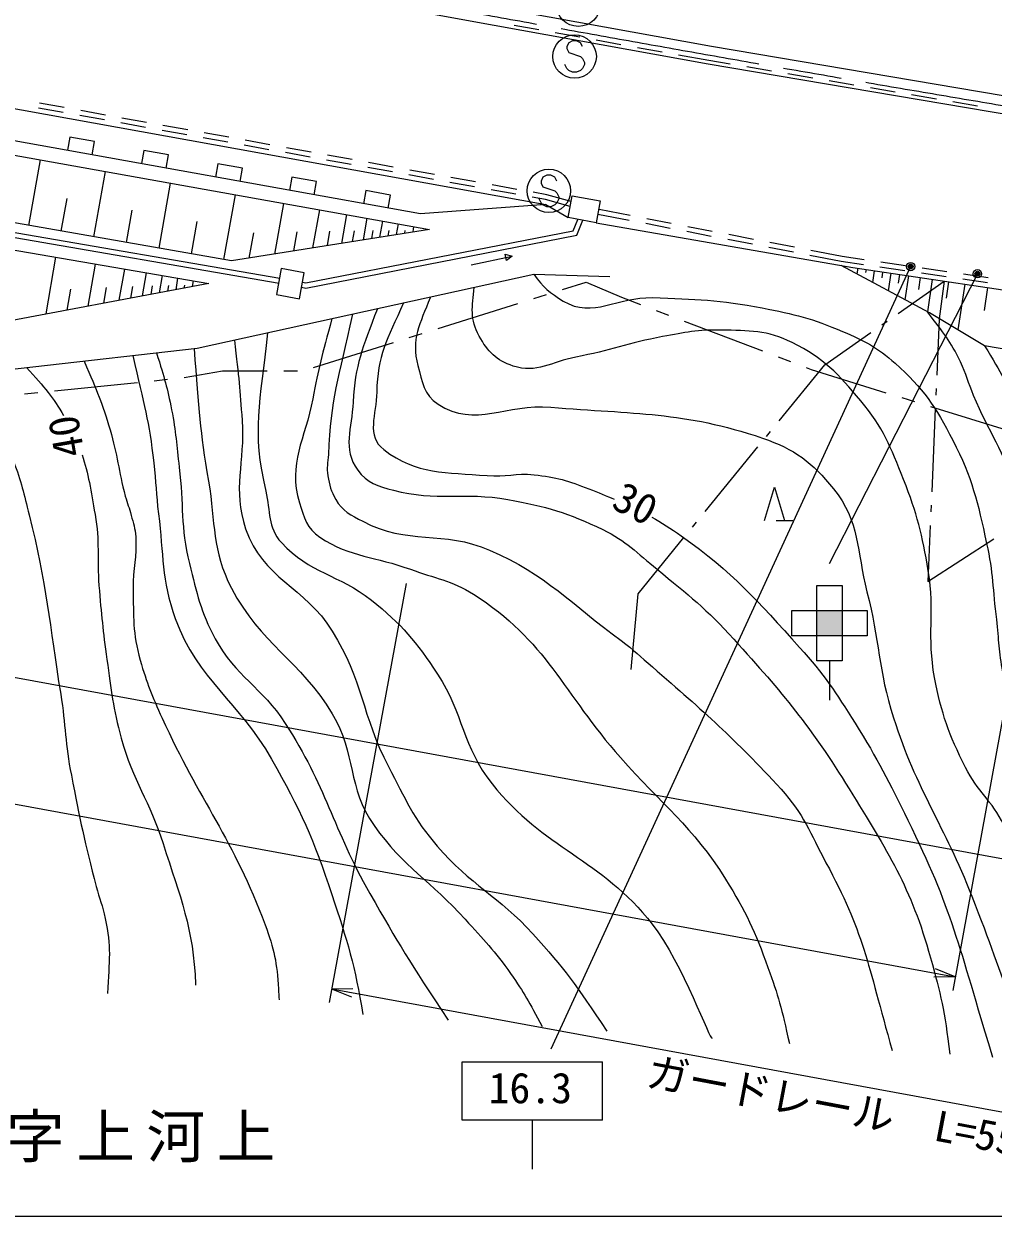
# Model space of a CAD drawing. Units: millimetres, scale not verified. Extents: x 40000 to 680000, y 20000 to 380000.
# Drawn here: x 487184 to 545162, y 205000 to 276340 of the extents above; entities that cross this region are included whole.
import ezdxf
from ezdxf.enums import TextEntityAlignment as Align

# ---------------------------------------------------------------- set-up
doc = ezdxf.new("R2010")
doc.units = ezdxf.units.MM
doc.header["$LTSCALE"] = 1000
doc.header["$PDMODE"] = 32
doc.header["$PDSIZE"] = 500
doc.linetypes.add('CHAIN', pattern=[18.5, 12, -1.5, 3.5, -1.5])
for name, color, linetype, lineweight in [('M-BGD', 7, 'Continuous', 25), ('M-BMK', 2, 'CHAIN', 13), ('M-BMK-ROW', 30, 'Continuous', 25), ('M-STR-HTXT', 7, 'Continuous', 13), ('M-STR-STRC', 7, 'Continuous', 25), ('M-TTL-BAND', 7, 'Continuous', 25)]:
    doc.layers.add(name, color=color, linetype=linetype, lineweight=lineweight)
doc.layers.add('M-BMK-HTXT', color=7, linetype='Continuous')
doc.styles.add('ＭＳ ゴシック', font='')
doc.styles.get('ＭＳ ゴシック').set_extended_font_data('MS Gothic')

msp = doc.modelspace()

# ---------------------------------------------------------------- hatches: boundary and pattern name
at = {"layer": 'M-STR-STRC'}
msp.add_hatch(color=256, dxfattribs=at).paths.add_polyline_path([(534625, 241232), (536125, 241232), (536125, 239732), (534625, 239732)])

# ---------------------------------------------------------------- linework, layer by layer
at = {"layer": 'M-BGD'}
for p, q in [((437074, 280223), (518405, 265527)), ((510910, 264963), (443571, 277112)), ((443800, 276109), (511448, 264044)), ((516504, 276264), (517980, 275998)), ((518964, 275821), (520440, 275554)), ((521425, 275377), (522901, 275110)), ((523885, 274933), (525361, 274667)), ((526345, 274489), (528166, 274161)), ((528166, 274161), (529440, 273945)), ((530426, 273778), (531905, 273528)), ((532891, 273362), (534370, 273111)), ((535356, 272945), (536835, 272695)), ((537821, 272528), (539300, 272278)), ((540286, 272111), (541765, 271861)), ((489545, 271034), (488069, 271301)), ((489603, 271329), (488127, 271595)), ((492063, 270884), (490587, 271151)), ((542751, 271694), (544230, 271444)), ((492005, 270590), (490529, 270856)), ((494465, 270145), (492989, 270412)), ((494523, 270439), (493047, 270706)), ((450473, 269773), (502448, 260832)), ((450524, 270069), (502501, 261127)), ((496925, 269700), (495449, 269967)), ((496984, 269995), (495507, 270261)), ((499444, 269550), (497968, 269817)), ((449562, 269171), (498252, 260802)), ((489930, 269561), (489788, 268774)), ((491406, 269295), (489930, 269561)), ((491264, 268508), (491406, 269295)), ((499385, 269256), (497909, 269523)), ((501846, 268811), (500370, 269078)), ((501904, 269105), (500428, 269372)), ((494359, 268762), (494217, 267975)), ((495835, 268496), (494359, 268762)), ((495693, 267709), (495835, 268496)), ((504306, 268366), (502830, 268633)), ((504364, 268661), (502888, 268928)), ((506824, 268216), (505348, 268483)), ((487474, 264281), (488172, 268195)), ((498787, 267963), (498645, 267176)), ((500263, 267697), (498787, 267963)), ((500121, 266910), (500263, 267697)), ((506766, 267922), (505290, 268189)), ((509226, 267477), (507750, 267744)), ((509284, 267771), (507808, 268038)), ((511744, 267327), (510268, 267594)), ((491378, 263597), (492074, 267499)), ((503216, 267164), (503074, 266377)), ((504692, 266898), (503216, 267164)), ((504550, 266111), (504692, 266898)), ((511686, 267032), (510210, 267299)), ((514146, 266588), (512670, 266855)), ((514205, 266882), (512728, 267149)), ((495270, 262915), (495964, 266805)), ((499151, 262235), (499843, 266114)), ((507644, 266365), (507502, 265578)), ((509120, 266099), (507644, 266365)), ((508978, 265312), (509120, 266099)), ((516606, 266143), (515130, 266410)), ((516665, 266438), (515189, 266704)), ((518457, 266114), (517649, 266260)), ((519920, 265701), (518457, 266114)), ((489426, 263939), (489774, 265890)), ((502190, 262568), (502730, 265599)), ((518405, 265527), (510910, 264963)), ((518390, 265821), (517591, 265965)), ((519866, 265404), (518390, 265821)), ((518405, 265527), (519746, 264748)), ((493324, 263256), (493671, 265201)), ((504478, 262933), (504885, 265214)), ((506201, 263207), (506507, 264925)), ((507498, 263414), (507729, 264707)), ((523396, 264575), (521518, 264938)), ((521587, 265230), (521572, 265235)), ((523456, 264869), (521587, 265230)), ((525911, 264394), (524438, 264679)), ((497211, 262575), (497557, 264514)), ((507992, 263493), (508078, 263978)), ((508486, 263571), (508659, 264541)), ((508979, 263650), (509037, 263973)), ((509473, 263729), (509588, 264375)), ((509967, 263808), (509996, 263969)), ((510461, 263886), (510518, 264210)), ((525851, 264100), (524378, 264385)), ((528365, 263919), (526892, 264204)), ((500670, 262326), (500940, 263841)), ((503334, 262750), (503537, 263891)), ((505340, 263070), (505493, 263929)), ((506850, 263311), (506965, 263957)), ((528305, 263625), (526833, 263910)), ((530760, 263151), (529287, 263436)), ((530820, 263445), (529347, 263730)), ((533274, 262970), (531801, 263255)), ((515977, 262552), (516384, 262449)), ((516057, 262186), (515977, 262552)), ((533214, 262676), (531742, 262961)), ((536125, 262418), (534256, 262780)), ((488519, 258980), (489103, 262374)), ((491031, 259450), (491464, 261969)), ((513941, 261917), (516384, 262449)), ((516384, 262449), (516057, 262186)), ((536075, 262123), (534196, 262486)), ((537404, 261929), (536075, 262123)), ((537448, 262225), (536125, 262418)), ((539922, 261864), (538438, 262081)), ((492895, 259799), (493216, 261667)), ((494277, 260058), (494516, 261444)), ((495303, 260250), (495480, 261278)), ((496286, 260434), (496404, 261120)), ((537063, 261714), (537013, 261375)), ((537558, 261640), (537533, 261471)), ((538052, 261566), (537949, 260872)), ((539878, 261568), (538393, 261784)), ((538547, 261492), (538495, 261145)), ((539041, 261418), (538885, 260368)), ((539567, 261340), (539488, 260815)), ((540092, 261262), (539879, 259833)), ((540806, 261155), (540699, 260441)), ((542351, 261207), (540867, 261423)), ((542396, 261503), (540912, 261720)), ((544870, 261142), (543385, 261359)), ((489775, 259215), (489992, 260474)), ((491963, 259625), (492124, 260559)), ((493586, 259928), (493705, 260622)), ((494790, 260154), (494879, 260668)), ((495795, 260342), (495853, 260685)), ((496777, 260526), (496807, 260697)), ((497269, 260618), (497328, 260961)), ((539481, 259017), (542226, 260943)), ((541520, 261048), (541230, 259106)), ((542226, 260943), (541937, 258692)), ((542491, 260903), (542346, 259932)), ((543462, 260758), (543054, 258026)), ((544825, 260846), (543341, 261062)), ((544828, 260555), (544624, 259188)), ((538498, 258328), (538826, 258558)), ((541937, 258692), (541790, 255326)), ((535098, 255943), (537843, 257869)), ((532356, 252579), (535098, 255943)), ((541756, 254527), (541738, 254127)), ((541703, 253328), (541486, 248332)), ((531597, 251648), (531850, 251958)), ((527933, 247153), (531092, 251028)), ((531489, 246614), (532089, 248614)), ((532089, 248614), (532689, 246614)), ((541451, 247533), (541434, 247134)), ((527175, 246223), (527427, 246533)), ((532189, 246614), (533189, 246614)), ((541399, 246334), (541252, 242968)), ((523927, 242238), (526669, 245602)), ((541252, 242968), (545204, 245534)), ((523504, 237708), (523927, 242238))]:
    msp.add_line(p, q, dxfattribs=at)
for points in [[(390220, 298171), (408689, 295650), (424981, 293084), (438828, 290769), (464037, 286491), (472189, 285088), (490950, 281807), (513853, 277618), (528315, 275009), (556488, 270244), (570706, 267999), (570706, 267999)], [(570538, 266912), (556310, 269159), (528125, 273926), (513656, 276536), (490757, 280724), (472001, 284004), (463852, 285407), (438645, 289685), (424805, 291999), (408529, 294561), (390083, 297080)], [(511448, 264044), (499603, 262156), (449284, 270972), (443800, 276109)], [(498252, 260802), (484445, 258217), (478485, 257567), (471470, 258293), (463239, 260224), (449562, 269171)], [(503799, 260582), (504058, 260533), (520264, 263695), (520626, 264586)], [(503854, 260876), (504057, 260839), (520047, 263959), (520325, 264641)], [(521426, 264439), (536764, 261758), (549630, 259838)], [(550385, 259711), (549718, 257419), (548033, 256497), (544652, 257073), (541353, 259040), (536077, 261879)], [(463239, 260224), (464148, 255782), (477874, 254703), (497555, 256931), (517694, 261354), (522228, 261224)]]:
    msp.add_lwpolyline(points, dxfattribs=at)
for points in [[(519985, 266053), (521666, 265745), (521426, 264439), (519746, 264748)], [(502291, 260136), (503667, 259878), (503960, 261441), (502584, 261698)]]:
    msp.add_lwpolyline(points, close=True, dxfattribs=at)
for points, knots in [([(517694, 261354), (518227, 260583), (518657, 260235), (519451, 259755), (521233, 258677), (522698, 260031), (524779, 259958), (527355, 259868), (528818, 259833), (531348, 259341), (533271, 258968), (534363, 258711), (536161, 257932), (537478, 257362), (538232, 256984), (539306, 256032), (540984, 254542), (541720, 253427), (542749, 251431), (543912, 249175), (544232, 247735), (544774, 245255), (545157, 243502), (545134, 242478), (545354, 240697), (545505, 239473), (545470, 238767), (545731, 237561), (546045, 236109), (546275, 235303), (546772, 233903), (547159, 232811), (547424, 232217), (547885, 231155), (548593, 229526), (549268, 228722), (549783, 227022), (550279, 225384), (550231, 224389), (550562, 222709), (550699, 222017), (550790, 221632), (550930, 220940), (551292, 219155), (551148, 217996), (551723, 216385)], [0, 0, 0, 0, 1, 1, 1, 2, 2, 2, 3, 3, 3, 4, 4, 4, 5, 5, 5, 6, 6, 6, 7, 7, 7, 8, 8, 8, 9, 9, 9, 10, 10, 10, 11, 11, 11, 12, 12, 12, 13, 13, 13, 14, 14, 14, 15, 15, 15, 15]), ([(549251, 216842), (548819, 219340), (548531, 220786), (547645, 223496), (547008, 225448), (546730, 226587), (545806, 228421), (545081, 229860), (544231, 230408), (543508, 231849), (542510, 233834), (542074, 235045), (541660, 237228), (541194, 239682), (541688, 241148), (541280, 243612), (540920, 245791), (540616, 247017), (539804, 249071), (539034, 251020), (538589, 252178), (537243, 253784), (535894, 255393), (535033, 256343), (533147, 257269), (531629, 258015), (530572, 257978), (528881, 258017), (527510, 258049), (526741, 257872), (525391, 257624), (523342, 257247), (522247, 256789), (520200, 256400), (518747, 256125), (517853, 255396), (516451, 255865), (515447, 256201), (514925, 256729), (514417, 257658), (513870, 258662), (513984, 259414), (514122, 260570)], [0, 0, 0, 0, 1, 1, 1, 2, 2, 2, 3, 3, 3, 4, 4, 4, 5, 5, 5, 6, 6, 6, 7, 7, 7, 8, 8, 8, 9, 9, 9, 10, 10, 10, 11, 11, 11, 12, 12, 12, 13, 13, 13, 14, 14, 14, 14]), ([(511490, 259950), (510871, 258397), (510338, 257455), (510750, 255900), (511011, 254911), (511105, 254138), (511962, 253580), (514166, 252142), (516075, 253632), (518697, 253406), (523680, 252977), (526631, 253161), (531367, 251554), (533297, 250898), (534330, 250103), (535612, 248519), (537203, 246554), (536988, 244813), (537616, 242363), (538363, 239447), (538287, 237688), (539202, 234819), (540585, 230481), (542232, 228386), (543886, 224143), (544984, 221329), (545509, 219882), (546337, 217380)], [0, 0, 0, 0, 1, 1, 1, 2, 2, 2, 3, 3, 3, 4, 4, 4, 5, 5, 5, 6, 6, 6, 7, 7, 7, 8, 8, 8, 9, 9, 9, 9]), ([(506844, 258971), (505990, 255088), (505541, 253896), (505398, 250569), (505377, 250073), (505275, 249787), (505366, 249298), (505471, 248727), (505550, 248392), (505838, 247887), (506242, 247180), (506739, 246957), (507457, 246574), (510138, 245143), (512259, 246069), (515043, 244852), (518463, 243357), (519911, 241650), (522916, 239436), (523683, 238870), (524064, 238488), (524783, 237861), (527909, 235135), (529679, 233603), (532479, 230542), (533836, 229058), (534204, 227916), (535163, 226149), (537381, 222061), (537655, 220165), (539115, 214917)], [0, 0, 0, 0, 1, 1, 1, 2, 2, 2, 3, 3, 3, 4, 4, 4, 5, 5, 5, 6, 6, 6, 7, 7, 7, 8, 8, 8, 9, 9, 9, 10, 10, 10, 10]), ([(508330, 259297), (507438, 256898), (506993, 255962), (506878, 253710), (506797, 252117), (506222, 250929), (507155, 249634), (507713, 248859), (508362, 248677), (509286, 248434), (511883, 247753), (513497, 248361), (516139, 247876), (518426, 247456), (519727, 247103), (521815, 246077), (523224, 245384), (523847, 244701), (525060, 243704), (526938, 242163), (528032, 241321), (529658, 239516), (532611, 236238), (534236, 234322), (536549, 230564), (538844, 226834), (540251, 224684), (541415, 220462), (542027, 218243), (542257, 217329), (542568, 214683)], [0, 0, 0, 0, 1, 1, 1, 2, 2, 2, 3, 3, 3, 4, 4, 4, 5, 5, 5, 6, 6, 6, 7, 7, 7, 8, 8, 8, 9, 9, 9, 10, 10, 10, 10]), ([(509895, 259641), (508910, 257442), (508326, 256484), (508293, 254310), (508272, 252955), (507634, 251686), (508713, 250865), (510697, 249355), (512419, 249516), (514904, 249307), (515993, 249215), (516616, 249484), (517703, 249362), (519020, 249215), (519758, 249009), (520988, 248514), (521540, 248292), (522036, 248094), (522498, 247900)], [0, 0, 0, 0, 1, 1, 1, 2, 2, 2, 3, 3, 3, 4, 4, 4, 5, 5, 5, 6, 6, 6, 6]), ([(564223, 225967), (563760, 225017), (563248, 224566), (562354, 223992), (561516, 223454), (560941, 223338), (559999, 223015), (559550, 222860), (559275, 222612), (558817, 222736), (557150, 223185), (557297, 224960), (556367, 226414), (555442, 227860), (555097, 228782), (554091, 230172), (553403, 231122), (552935, 231590), (552174, 232482), (551069, 233777), (550053, 234233), (549302, 235761), (548336, 237728), (548245, 239019), (547757, 241155), (547115, 243967), (547277, 245654), (546490, 248428), (545830, 250758), (544927, 251868), (543993, 254102), (543666, 254883), (543563, 255353), (543201, 256119), (542604, 257383), (542221, 257802), (541230, 259106)], [0, 0, 0, 0, 1, 1, 1, 2, 2, 2, 3, 3, 3, 4, 4, 4, 5, 5, 5, 6, 6, 6, 7, 7, 7, 8, 8, 8, 9, 9, 9, 10, 10, 10, 11, 11, 11, 12, 12, 12, 12]), ([(505608, 258703), (504993, 256456), (504832, 255793), (504467, 253900), (504004, 251498), (502961, 250029), (503671, 247689), (503943, 246792), (504105, 246135), (504889, 245623), (506770, 244396), (508199, 244474), (510308, 243703), (511798, 243158), (512743, 243053), (514085, 242207), (518423, 239471), (519467, 236286), (522863, 232443), (525353, 229624), (527166, 228348), (529161, 225159), (530374, 223219), (530920, 222031), (531695, 219879), (532321, 218145), (532500, 217466), (532976, 215335)], [0, 0, 0, 0, 1, 1, 1, 2, 2, 2, 3, 3, 3, 4, 4, 4, 5, 5, 5, 6, 6, 6, 7, 7, 7, 8, 8, 8, 9, 9, 9, 9]), ([(544652, 257073), (545662, 255399), (546057, 254795), (546573, 253179), (547023, 251771), (546954, 250903), (547292, 249463), (547749, 247520), (547916, 246397), (548612, 244527), (549145, 243095), (549361, 242218), (550251, 240977), (551189, 239669), (551932, 239091), (553194, 238091), (554600, 236977), (555193, 235442), (556986, 235500), (557672, 235522), (558156, 235742), (558549, 236305), (559206, 237243), (559012, 238036), (559171, 239171), (559409, 240873), (559133, 241860), (559326, 243567), (559532, 245392), (559719, 246415), (560200, 248188), (560549, 249475), (561027, 250106), (561377, 251392), (561765, 252814), (561888, 253636), (562133, 255090), (562347, 256357), (562404, 256786), (562592, 258348)], [0, 0, 0, 0, 1, 1, 1, 2, 2, 2, 3, 3, 3, 4, 4, 4, 5, 5, 5, 6, 6, 6, 7, 7, 7, 8, 8, 8, 9, 9, 9, 10, 10, 10, 11, 11, 11, 12, 12, 12, 13, 13, 13, 13]), ([(501767, 257856), (501307, 253661), (500797, 251979), (501654, 248377), (501945, 247155), (501746, 246229), (502592, 245300), (504273, 243456), (506020, 243410), (507972, 241855), (509785, 240410), (510659, 239371), (511927, 237430), (513494, 235031), (513412, 233105), (515192, 230860), (518280, 226964), (521718, 226401), (524768, 222474), (526614, 220096), (528250, 215430), (528351, 215649)], [0, 0, 0, 0, 1, 1, 1, 2, 2, 2, 3, 3, 3, 4, 4, 4, 5, 5, 5, 6, 6, 6, 7, 7, 7, 7]), ([(497365, 256909), (497649, 253152), (497707, 252050), (498227, 248978), (498655, 246458), (498419, 244848), (499597, 242580), (501335, 239234), (503697, 238283), (505634, 235048), (507065, 232659), (506523, 230643), (508133, 228371), (509900, 225879), (511540, 225033), (513584, 222762), (514691, 221533), (515353, 220870), (516298, 219513), (517124, 218328), (517389, 217857), (518196, 216340)], [0, 0, 0, 0, 1, 1, 1, 2, 2, 2, 3, 3, 3, 4, 4, 4, 5, 5, 5, 6, 6, 6, 7, 7, 7, 7]), ([(499784, 257420), (500046, 255124), (500104, 254492), (500237, 252610), (500416, 250079), (499634, 248520), (500451, 246119), (501460, 243156), (503980, 242664), (505635, 240008), (507446, 237103), (507403, 234945), (508987, 231910), (510000, 229968), (510489, 228790), (511916, 227129), (513889, 224833), (515601, 224140), (517631, 221895), (519546, 219777), (520170, 218875), (522056, 216078)], [0, 0, 0, 0, 1, 1, 1, 2, 2, 2, 3, 3, 3, 4, 4, 4, 5, 5, 5, 6, 6, 6, 7, 7, 7, 7]), ([(490791, 256160), (491596, 254269), (491849, 253694), (492338, 252050), (492791, 250526), (492842, 249620), (493253, 248084), (493375, 247629), (493487, 247387), (493605, 246931), (493733, 246438), (493842, 246163), (493874, 245655), (493952, 244441), (493706, 243761), (493722, 242544), (493745, 240867), (493687, 239884), (494145, 238269), (494539, 236876), (494855, 236120), (495454, 234802), (497690, 229889), (499739, 227494), (501621, 222435), (502155, 221001), (502329, 220126), (502413, 218599), (502426, 218365), (502439, 218149), (502449, 217945)], [0, 0, 0, 0, 1, 1, 1, 2, 2, 2, 3, 3, 3, 4, 4, 4, 5, 5, 5, 6, 6, 6, 7, 7, 7, 8, 8, 8, 9, 9, 9, 10, 10, 10, 10]), ([(493706, 256495), (494395, 253482), (494657, 252612), (494958, 250075), (495098, 248890), (495086, 248216), (495237, 247031), (495552, 244570), (495393, 243090), (496244, 240759), (497608, 237017), (500038, 235808), (502004, 232344), (503714, 229331), (504524, 227530), (505610, 224239), (506517, 221493), (507012, 219927), (507460, 217070)], [0, 0, 0, 0, 1, 1, 1, 2, 2, 2, 3, 3, 3, 4, 4, 4, 5, 5, 5, 6, 6, 6, 6]), ([(495121, 256655), (495607, 255071), (495756, 254593), (496021, 253239), (496281, 251916), (496316, 251156), (496478, 249817), (496750, 247566), (496542, 246244), (497091, 244043), (497540, 242244), (497747, 241184), (498629, 239553), (499850, 237292), (501428, 236643), (502822, 234485), (505231, 230757), (505688, 228169), (507878, 224309), (509597, 221280), (510238, 220250), (512561, 216723)], [0, 0, 0, 0, 1, 1, 1, 2, 2, 2, 3, 3, 3, 4, 4, 4, 5, 5, 5, 6, 6, 6, 7, 7, 7, 7]), ([(483170, 255302), (484896, 253164), (485692, 252405), (486567, 250164), (487041, 248950), (487181, 248224), (487501, 246961), (488548, 242836), (488710, 240431), (489387, 236230), (489691, 234344), (489656, 233255), (490025, 231381), (490539, 228770), (490829, 227304), (491507, 224730), (491705, 223979), (491886, 223577), (492053, 222819), (492431, 221100), (492287, 220352), (492186, 218316)], [0, 0, 0, 0, 1, 1, 1, 2, 2, 2, 3, 3, 3, 4, 4, 4, 5, 5, 5, 6, 6, 6, 7, 7, 7, 7]), ([(490666, 250554), (491044, 249447), (491189, 248408), (491444, 246986), (491739, 245346), (491541, 244387), (491678, 242727), (491821, 240994), (491912, 240023), (492153, 238302), (492412, 236451), (492510, 235395), (493007, 233593), (493711, 231041), (494715, 229821), (495515, 227297), (496538, 224071), (497331, 222236), (497460, 218854), (497460, 218841), (497461, 218828), (497461, 218815)], [0, 0, 0, 0, 1, 1, 1, 2, 2, 2, 3, 3, 3, 4, 4, 4, 5, 5, 5, 6, 6, 6, 7, 7, 7, 7]), ([(524754, 246820), (525306, 246511), (525873, 246152), (526511, 245702), (529613, 243511), (531028, 241839), (533588, 239033), (535067, 237412), (535736, 236355), (536904, 234497), (538279, 232313), (538916, 231006), (540061, 228693), (542671, 223422), (543099, 221211), (545120, 214509)], [0, 0, 0, 0, 1, 1, 1, 2, 2, 2, 3, 3, 3, 4, 4, 4, 5, 5, 5, 5])]:
    msp.add_open_spline(points, degree=3, knots=knots, dxfattribs=at)
msp.add_open_spline([(487333, 255773), (488431, 254580), (488948, 253964), (489562, 252899)], degree=3, dxfattribs=at)
at = {"layer": 'M-BMK'}
msp.add_arc((872066, 2221854), 1977510, 259.18876, 261.23188, dxfattribs=at)
at = {"layer": 'M-BMK-ROW'}
for p, q in [((519400, 260436), (520810, 260878)), ((520810, 260878), (522937, 259980)), ((517683, 259898), (518446, 260137)), ((522937, 259980), (524071, 259548)), ((511957, 258104), (516728, 259599)), ((525006, 259192), (525753, 258907)), ((526688, 258550), (531360, 256769)), ((510239, 257566), (511003, 257805)), ((504514, 255772), (509285, 257267)), ((532294, 256413), (533042, 256128)), ((496775, 255189), (499067, 255569)), ((499067, 255569), (501744, 255574)), ((502744, 255575), (503544, 255576)), ((533976, 255772), (534276, 255657)), ((534276, 255657), (538745, 254272)), ((489017, 254385), (493992, 254889)), ((494986, 254990), (495782, 255071)), ((487226, 254204), (488022, 254285)), ((539700, 253976), (540464, 253739)), ((541419, 253443), (546195, 251962))]:
    msp.add_line(p, q, dxfattribs=at)
at = {"layer": 'M-STR-HTXT'}
for p, q in [((431154, 247414), (563777, 223076)), ((510050, 242863), (505442, 217777)), ((429769, 240088), (542896, 219328)), ((546184, 237248), (542742, 218493)), ((542896, 219328), (541711, 219799)), ((542896, 219328), (541621, 219308)), ((505592, 218593), (506867, 218613)), ((505592, 218593), (505597, 218592)), ((505592, 218593), (561503, 208333)), ((505592, 218593), (506777, 218122))]:
    msp.add_line(p, q, dxfattribs=at)
at = {"layer": 'M-STR-STRC'}
for p, q in [((519774, 275212), (519656, 274976)), ((519656, 274976), (519656, 274857)), ((519656, 274857), (519774, 274621)), ((520010, 275330), (519774, 275212)), ((520247, 275330), (520010, 275330)), ((520483, 275212), (520247, 275330)), ((520601, 274976), (520483, 275212)), ((519774, 274621), (520483, 274385)), ((520483, 274385), (520601, 274266)), ((520601, 274266), (520719, 274030)), ((520719, 274030), (520719, 273912)), ((519656, 273676), (519538, 273912)), ((519774, 273557), (519656, 273676)), ((520010, 273439), (519774, 273557)), ((520247, 273439), (520010, 273439)), ((520483, 273557), (520247, 273439)), ((520601, 273676), (520483, 273557)), ((520719, 273912), (520601, 273676)), ((518236, 267171), (518118, 266935)), ((518118, 266935), (518118, 266817)), ((518118, 266817), (518236, 266580)), ((518473, 267289), (518236, 267171)), ((518709, 267289), (518473, 267289)), ((518945, 267171), (518709, 267289)), ((519063, 266935), (518945, 267171)), ((518236, 266580), (518945, 266344)), ((518945, 266344), (519063, 266226)), ((519063, 266226), (519182, 265989)), ((518118, 265635), (518000, 265871)), ((518236, 265517), (518118, 265635)), ((518473, 265398), (518236, 265517)), ((518709, 265398), (518473, 265398)), ((518945, 265517), (518709, 265398)), ((519063, 265635), (518945, 265517)), ((519182, 265871), (519063, 265635)), ((519182, 265989), (519182, 265871)), ((540228, 261820), (518699, 214984)), ((544224, 261384), (535346, 244024)), ((534625, 242732), (536125, 242732)), ((534625, 241232), (534625, 242732)), ((536125, 242732), (536125, 241232)), ((533125, 239732), (533125, 241232)), ((533125, 241232), (534625, 241232)), ((534625, 241232), (536125, 241232)), ((534625, 239732), (534625, 241232)), ((536125, 241232), (537625, 241232)), ((536125, 241232), (536125, 239732)), ((537625, 241232), (537625, 239732)), ((534625, 239732), (533125, 239732)), ((534625, 238232), (534625, 239732)), ((536125, 239732), (534625, 239732)), ((537625, 239732), (536125, 239732)), ((536125, 239732), (536125, 238232)), ((536125, 238232), (534625, 238232)), ((535381, 238232), (535381, 235882)), ((513396, 214242), (521796, 214242)), ((513396, 210742), (513396, 214242)), ((521796, 210742), (521796, 214242)), ((521796, 210742), (513396, 210742)), ((517596, 210742), (517596, 207810))]:
    msp.add_line(p, q, dxfattribs=at)
msp.add_lwpolyline([(534625, 241232), (536125, 241232), (536125, 239732), (534625, 239732)], close=True, dxfattribs=at)
for centre, radius in [((520351, 277487), 1300), ((520128, 274385), 1300), ((518591, 266344), 1300), ((540228, 261820), 150), ((540228, 261820), 120), ((540228, 261820), 90), ((540228, 261820), 60), ((540228, 261820), 30), ((544224, 261384), 150), ((544224, 261384), 120), ((544224, 261384), 90), ((544224, 261384), 60), ((544224, 261384), 30)]:
    msp.add_circle(centre, radius, dxfattribs=at)
for p in [(540228, 261820), (544224, 261384)]:
    msp.add_point(p, dxfattribs=at)
at = {"layer": 'M-TTL-BAND'}
msp.add_line((40000, 205000), (579000, 205000), dxfattribs=at)

# ---------------------------------------------------------------- texts
at = {"layer": 'M-BGD', "style": 'ＭＳ ゴシック'}
for s, rotation, p in [('40', 99.876, (491363, 250675)), ('30', 332.651, (521991, 246920))]:
    msp.add_text(s, height=1833, rotation=rotation, dxfattribs=at).set_placement(p, align=Align.BOTTOM_LEFT)
at = {"layer": 'M-BMK-HTXT', "insert": (494524, 208220), "char_height": 2566, "attachment_point": 8, "style": 'ＭＳ ゴシック'}
msp.add_mtext('\\T1.2;字上河上', dxfattribs=at)
at = {"layer": 'M-STR-HTXT', "style": 'ＭＳ ゴシック'}
msp.add_text('ガードレール\u3000L=55.0', height=1833, rotation=349.296, dxfattribs=at).set_placement((536504, 209937), align=Align.BOTTOM_CENTER)
at = {"layer": 'M-STR-STRC', "style": 'ＭＳ ゴシック'}
msp.add_text('16.3', height=1833, dxfattribs=at).set_placement((514983, 211205), align=Align.BOTTOM_LEFT)

doc.saveas('drawing.dxf')
